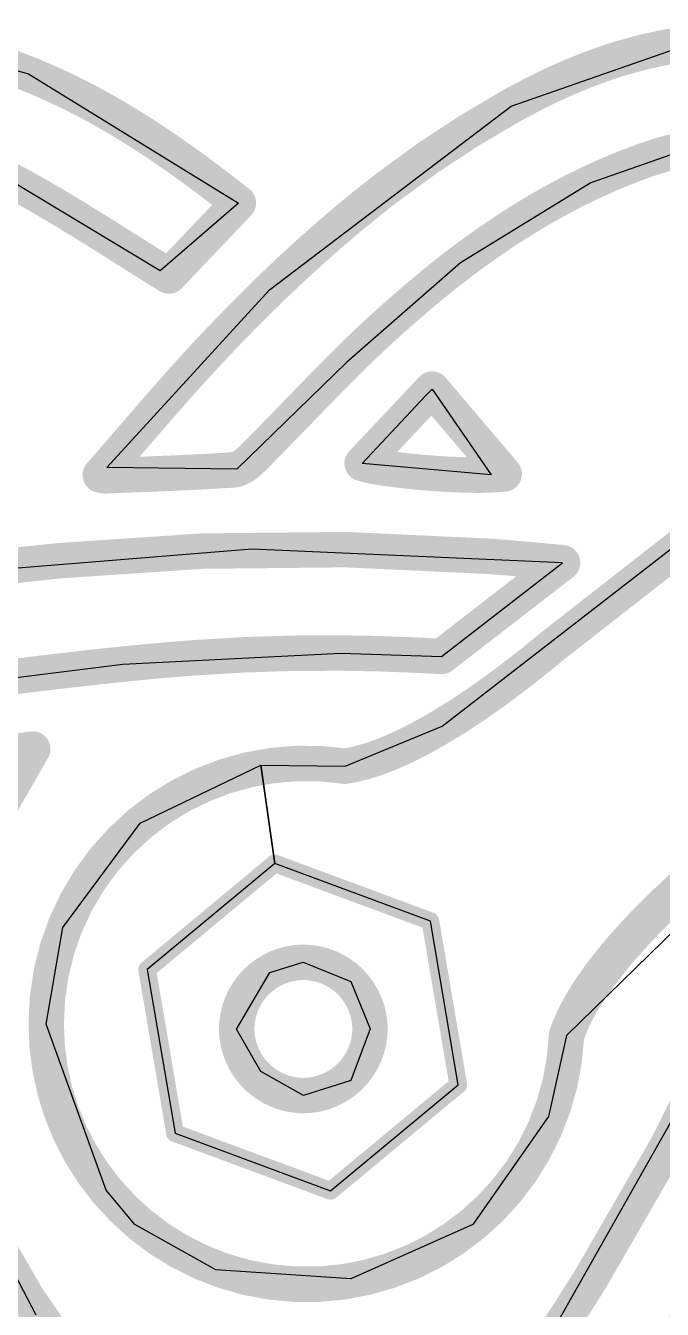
# Model space of a CAD drawing. Header units: millimetres. Extents: x 34 to 167, y 52 to 85.
# Drawn here: x 41.602 to 43.399, y 64.506 to 68.126 of the extents above; entities that cross this region are included whole.
import ezdxf

# ---------------------------------------------------------------- set-up
doc = ezdxf.new("R2010")
doc.units = ezdxf.units.MM
doc.layers.add('TopOverlay', color=2, linetype='Continuous')

msp = doc.modelspace()

# ---------------------------------------------------------------- linework, layer by layer
at = {"layer": 'TopOverlay'}
for p, q in [((41.27283592, 68.08511401999999), (41.60997012, 67.98941698)), ((42.97245152, 67.89908442), (43.48395671999999, 68.07700634)), ((41.60997012, 67.98941698), (42.20262832, 67.62555182)), ((42.29024054, 67.38032244), (42.97245152, 67.89908442)), ((42.77783672, 66.15054334), (44.87921682, 67.7764583)), ((43.47942282, 67.78071788), (43.19729486, 67.68287708)), ((41.98208012, 67.43471908), (41.551225, 67.69369748)), ((43.19729486, 67.68287708), (42.82966795999999, 67.45717776)), ((42.20262832, 67.62555182), (41.98208012, 67.43471908)), ((42.82966795999999, 67.45717776), (42.50802522, 67.17581434)), ((41.8310314, 66.87940395999999), (42.29024054, 67.38032244)), ((45.20000612, 67.30000002), (43.12891298, 65.27772822)), ((42.50802522, 67.17581434), (42.19779216, 66.87475322)), ((42.55195452, 66.89123782), (42.73123787999999, 67.0814)), ((42.73123787999999, 67.0814), (42.74951572, 67.10078782)), ((42.74951572, 67.10078782), (42.91630736, 66.85894171999999)), ((42.19779216, 66.87475322), (41.8310314, 66.87940395999999)), ((42.91630736, 66.85894171999999), (42.55195452, 66.89123782)), ((42.24020508, 66.64959999999999), (41.40499466, 66.58176676)), ((43.11791732, 66.61102502), (42.24020508, 66.64959999999999)), ((42.77610952, 66.34681422), (43.11791732, 66.61102502)), ((41.87613672, 66.32514802), (42.49226452, 66.35650686)), ((42.49226452, 66.35650686), (42.77610952, 66.34681422)), ((41.03887652, 66.22141442), (41.87613672, 66.32514802)), ((42.50374532, 66.03744222), (42.77783672, 66.15054334)), ((41.92568958, 65.87633256), (42.26560508, 66.03999999999999)), ((42.30532052, 65.76330002), (42.26560508, 66.03999999999999)), ((42.26560508, 66.03999999999999), (42.50374532, 66.03744222)), ((42.26560508, 66.03999999999999), (42.30532052, 65.76330002)), ((41.70680508, 65.58279999999999), (41.92568958, 65.87633256)), ((42.30532052, 65.76330002), (41.94504692, 65.46416422)), ((42.74456272, 65.60068921999999), (42.30532052, 65.76330002)), ((42.82322652, 65.13901881999999), (42.74456272, 65.60068921999999)), ((41.66008432, 65.31036722), (41.70680508, 65.58279999999999)), ((41.08925488, 65.52790044), (41.63060508, 64.4906)), ((42.29100508, 65.4558), (42.38517812, 65.48450962)), ((42.38517812, 65.48450962), (42.51960508, 65.43039999999999)), ((41.94504692, 65.46416422), (42.02373612, 65.00259541999999)), ((42.19764738, 65.29568094), (42.29100508, 65.4558)), ((42.51960508, 65.43039999999999), (42.57417951999999, 65.29718462)), ((41.82934992, 64.84155942), (41.66008432, 65.31036722)), ((42.26560508, 65.1764), (42.19764738, 65.29568094)), ((42.57417951999999, 65.29718462), (42.51960508, 65.151)), ((43.01621572, 64.31422748), (43.56100508, 65.27799999999999)), ((43.12891298, 65.27772822), (43.07840508, 65.04939999999999)), ((42.38667418, 65.10846008), (42.26560508, 65.1764)), ((42.51960508, 65.151), (42.38667418, 65.10846008)), ((42.46287672, 64.84008622), (42.82322652, 65.13901881999999)), ((43.07840508, 65.04939999999999), (42.86412052, 64.74542042)), ((42.02373612, 65.00259541999999), (42.46287672, 64.84008622)), ((41.91000508, 64.74459999999999), (41.82934992, 64.84155942)), ((42.13860508, 64.6176), (41.91000508, 64.74459999999999)), ((42.86412052, 64.74542042), (42.51960508, 64.59219999999999)), ((42.51960508, 64.59219999999999), (42.13860508, 64.6176))]:
    msp.add_line(p, q, dxfattribs=at)
at = {"layer": 'TopOverlay', "const_width": 0.0999998}
for points in [[(43.2808126, 68.03317864, -0.0433939990258902), (43.47788612, 68.07561442)], [(41.43049372, 68.04912222, -0.0310098986165919), (41.60997012, 67.98941698)], [(43.18017018, 67.99803012, -0.0194829835099008), (43.28081006, 68.03317864)], [(41.60997012, 67.98941698, -0.0259910191200082), (41.7764214, 67.91200286)], [(43.07753132, 67.95338199999999, -0.0176352136116319), (43.18017018, 67.99803012)], [(42.97245152, 67.89908442, -0.0156873225367258), (43.07753386, 67.95338199999999)], [(41.7764214, 67.91200286, -0.0110052818428273), (41.85491756, 67.86828184)], [(42.63015095999999, 67.67462462, -0.0358561666524155), (42.97245152, 67.89908442)], [(41.85491756, 67.86828184, -0.0096673040330921), (41.93034794, 67.82208686)], [(41.93034794, 67.82208686, -0.008326829598291), (42.00276842, 67.77406562)], [(42.00277096, 67.77406562, -0.0069789166064052), (42.07225012, 67.72486836)], [(43.34580612, 67.74432476, -0.0194800972036741), (43.41396194, 67.76588428)], [(43.41396448, 67.76588174, -0.0222682120268601), (43.47942282, 67.78071788)], [(42.07224758, 67.7248709, -0.009812079001961), (42.20262832, 67.62555182)], [(43.19729486, 67.68287962, -0.0236359605636317), (43.34580612, 67.74432222)], [(41.551225, 67.69369748, -0.0098846177688918), (41.59371411999999, 67.67137342)], [(43.05044984, 67.60549089999999, -0.0225445182075009), (43.19729486, 67.68287708)], [(41.59371411999999, 67.67137088, -0.0053587008009637), (41.65291389999999, 67.63791146)], [(42.46085234, 67.53698709999999, -0.0159611757100885), (42.63015095999999, 67.67462716)], [(42.9036099, 67.5110918, -0.020498499645885), (43.05045238, 67.60549089999999)], [(42.29024054, 67.38032244, -0.014087989531653), (42.46085488, 67.53698709999999)], [(42.82966795999999, 67.45717776, -0.0092892335863264), (42.9036099, 67.5110918)], [(42.75510118, 67.39861298, -0.0086027247496047), (42.82966795999999, 67.45718029999999)], [(42.60326251999999, 67.26698001999999, -0.015116492176305), (42.75510372, 67.39861044)], [(42.2038399, 67.29436883999999, -0.0062847462709036), (42.290238, 67.38032244)], [(42.11639532, 67.20307108, -0.0057746358485868), (42.20384244, 67.2943663)], [(42.21327092, 66.88181442, -0.0165319742640903), (42.2079293, 66.87890612)], [(42.21873953999999, 66.88525358, -0.0146876892641236), (42.21327092, 66.88181442)], [(42.22429706, 66.88919566, -0.0133205362442097), (42.21873953999999, 66.88525104)], [(42.22990284, 66.89362288, -0.0123180455813776), (42.22429452, 66.88919566)], [(42.24110932, 66.90383622, -0.0226744486064431), (42.2299003, 66.89362288)], [(42.60263768, 66.8799653, -0.039153765959662), (42.55195452, 66.89123782)], [(41.81376702, 66.85833212, -0.0051279311694173), (41.81395243999999, 66.85829147999999)], [(41.81395243999999, 66.85829147999999, -0.0059370727784846), (41.81413532, 66.8582483)], [(41.81413532, 66.8582483, -0.0067183150325971), (41.81431566, 66.85820258)], [(41.81431566, 66.85820258, -0.0074537869328247), (41.81449345999999, 66.85814924)], [(41.81449345999999, 66.85814924, -0.0081249462743651), (41.81466872, 66.85809082)], [(41.82472966, 66.85655158, -0.0047797299000807), (41.82340124, 66.85671667999999)], [(41.82595394, 66.85642965999999, -0.0063751687675347), (41.8247322, 66.85655412)], [(41.82708677999999, 66.85634584, -0.0081426079730405), (41.82595394, 66.85642711999999)], [(41.82814596, 66.8563052, -0.0099740426203138), (41.82708677999999, 66.85634584)], [(41.82914672, 66.85631282, -0.0116954305992487), (41.82814596, 66.8563052)], [(42.19779216, 66.87475322, -0.0590199687518091), (42.18863292, 66.87297522)], [(42.20275786, 66.87654392, -0.0223232610031898), (42.19779216, 66.87475576)], [(42.20793184, 66.87890358, -0.0190082630084152), (42.2027604, 66.87654392)], [(42.6401865, 66.8744662, -0.0082000194581063), (42.60264022, 66.8799653)], [(42.6833284, 66.8693862, -0.0062363902163986), (42.6401865, 66.8744662)], [(42.73016092, 66.86497422, -0.0055505984850904), (42.6833284, 66.8693862)], [(42.8272829, 66.8591373, -0.0118440874344245), (42.73016092, 66.86497422)], [(42.87375728, 66.85821274, -0.0079219789973143), (42.82728036, 66.85913984)], [(42.91630482, 66.85893918, -0.0109527402035178), (42.87375728, 66.8582102)], [(42.95302052, 66.86157315999999, -0.0170599072550254), (42.91630736, 66.85894171999999)], [(41.69819194, 66.61692289999999, -0.0425312754462123), (42.90755452, 66.62938922)], [(41.40499466, 66.58176676, -0.0112307540956649), (41.69819448, 66.61692544)], [(43.09091712, 66.37737041999999, -0.0081977429146186), (43.00171486, 66.30570686)], [(42.08314671999999, 66.34343602, -0.0206124938510385), (42.49226452, 66.35650686)], [(42.49226452, 66.35650686, -0.0126376606263575), (42.77611206, 66.34681422)], [(43.00171486, 66.30570686, -0.0090666032042008), (42.91997004, 66.24454874)], [(42.91997258, 66.24454874, -0.0100534380771479), (42.8454312, 66.19309342)], [(42.8454312, 66.19309342, -0.0111725070261732), (42.77783672, 66.15054334)], [(42.77783672, 66.15054588, -0.012436935190433), (42.7169326, 66.11610094)], [(42.66245722, 66.08895849999999, -0.0154332894340502), (42.61415658, 66.06832354)], [(42.71693006, 66.11610094, -0.0138563719950953), (42.66245722, 66.08896104)], [(42.57177668, 66.05339341999999, -0.0398405233108291), (42.50374532, 66.03744222)], [(42.61415912, 66.068321, -0.0171575959958008), (42.57177922, 66.05339088)], [(41.92569212, 65.87633002, -0.2137754469454151), (42.50374532, 66.03744222)], [(41.66008178, 65.31036722, -0.2237103159740812), (41.92568958, 65.87633256)], [(43.40899878, 65.65370156, -0.0178300392351002), (43.57164006, 65.79804467999999)], [(43.77326272, 65.75646741999999, -0.0483059127777594), (43.1982499, 64.59390687999999)], [(43.34453866, 65.589404, -0.0103802046675538), (43.40899878, 65.6537041)], [(43.29018266, 65.53022962, -0.0115127951237169), (43.34453612, 65.589404)], [(43.24509004, 65.47608952, -0.0127820654665026), (43.29018266, 65.53022962)], [(42.19764992, 65.29568601999999, -0.4106585694341846), (42.38518066, 65.48451216)], [(42.38517812, 65.48450962, -0.4114974332547543), (42.57417951999999, 65.29718462)], [(43.20841498, 65.4268948, -0.0141918689424501), (43.24509258, 65.47608952)], [(43.17930912, 65.38254893999999, -0.0157363936294234), (43.20841752, 65.42689226)], [(43.15691902, 65.34297065999999, -0.0173941529553821), (43.17930658, 65.38255147999999)], [(43.14040394, 65.3080609, -0.0191204079031133), (43.15691902, 65.34297065999999)], [(41.82934992, 64.84155942, -0.1754501904674433), (41.66008432, 65.31036722)], [(42.38667672, 65.10846262, -0.410568451888091), (42.19764992, 65.29568601999999)], [(42.57417951999999, 65.29718462, -0.4110103500764024), (42.38667672, 65.10846262)], [(43.12891552, 65.27772822, -0.0208388692858058), (43.14040394, 65.30805835999999)], [(43.12891298, 65.27772822, -0.2120259644770761), (42.86411798, 64.74542042)], [(42.21373066, 63.72228302, -0.0581152165513748), (41.3502094, 64.98263863999999)], [(42.86412052, 64.74542042, -0.4143675139461365), (41.82934992, 64.84155942)], [(43.6497095, 64.78349756, -0.0757479333156056), (42.48886092, 63.22220781999999)], [(43.1982499, 64.59390687999999, -0.011491215613196), (43.01621572, 64.31422748)]]:
    msp.add_lwpolyline(points, format="xyb", dxfattribs=at)
at = {"layer": 'TopOverlay'}
for points, const_width in [([(43.25581138, 68.03317864, 1), (43.30580874, 68.03317864, 1)], 0.0499999), ([(43.25581391999999, 68.03317864, 1), (43.30581128, 68.03317864, 1)], 0.0499999), ([(41.58497144, 67.98941698, 1), (41.6349688, 67.98941698, 1)], 0.0499999), ([(41.58497144, 67.98941698, 1), (41.6349688, 67.98941698, 1)], 0.0499999), ([(43.15517149999999, 67.99803012, 1), (43.20516886, 67.99803012, 1)], 0.0499999), ([(43.15517149999999, 67.99803012, 1), (43.20516886, 67.99803012, 1)], 0.0499999), ([(43.05253264, 67.95338199999999, 1), (43.10252999999999, 67.95338199999999, 1)], 0.0499999), ([(43.05253518, 67.95338199999999, 1), (43.10253254, 67.95338199999999, 1)], 0.0499999), ([(41.75142272, 67.91200286, 1), (41.80142008, 67.91200286, 1)], 0.0499999), ([(41.75142272, 67.91200286, 1), (41.80142008, 67.91200286, 1)], 0.0499999), ([(42.94745284, 67.89908442, 1), (42.9974502, 67.89908442, 1)], 0.0499999), ([(42.94745284, 67.89908442, 1), (42.9974502, 67.89908442, 1)], 0.0499999), ([(41.82991888, 67.86828184, 1), (41.87991624, 67.86828184, 1)], 0.0499999), ([(41.82991888, 67.86828184, 1), (41.87991624, 67.86828184, 1)], 0.0499999), ([(41.90534925999999, 67.82208686, 1), (41.95534662, 67.82208686, 1)], 0.0499999), ([(41.90534925999999, 67.82208686, 1), (41.95534662, 67.82208686, 1)], 0.0499999), ([(41.97776974, 67.77406562, 1), (42.0277671, 67.77406562, 1)], 0.0499999), ([(41.97777228, 67.77406562, 1), (42.02776964, 67.77406562, 1)], 0.0499999), ([(43.38896326, 67.76588428, 1), (43.43896062, 67.76588428, 1)], 0.0499999), ([(43.38896579999999, 67.76588174, 1), (43.43896316, 67.76588174, 1)], 0.0499999), ([(42.0472489, 67.7248709, 1), (42.09724626, 67.7248709, 1)], 0.0499999), ([(42.04725144, 67.72486836, 1), (42.0972488, 67.72486836, 1)], 0.0499999), ([(43.32080744, 67.74432476, 1), (43.37080479999999, 67.74432476, 1)], 0.0499999), ([(43.32080744, 67.74432222, 1), (43.37080479999999, 67.74432222, 1)], 0.0499999), ([(43.17229618, 67.68287962, 1), (43.22229354, 67.68287962, 1)], 0.0499999), ([(43.17229618, 67.68287708, 1), (43.22229354, 67.68287708, 1)], 0.0499999), ([(41.56871544, 67.67137342, 1), (41.6187128, 67.67137342, 1)], 0.0499999), ([(41.56871544, 67.67137088, 1), (41.6187128, 67.67137088, 1)], 0.0499999), ([(42.60515228, 67.67462716, 1), (42.65514964, 67.67462716, 1)], 0.0499999), ([(42.60515228, 67.67462462, 1), (42.65514964, 67.67462462, 1)], 0.0499999), ([(41.62791522, 67.63791146, 1), (41.67791258, 67.63791146, 1)], 0.0499999), ([(41.62791522, 67.63791146, 1), (41.67791258, 67.63791146, 1)], 0.0499999), ([(41.6573843, 67.62067502, 1), (41.70738166, 67.62067502, 1)], 0.0499999), ([(41.6573843, 67.62067502, 1), (41.70738166, 67.62067502, 1)], 0.0499999), ([(42.17762964, 67.62555182, 1), (42.227627, 67.62555182, 1)], 0.0499999), ([(42.17762964, 67.62555182, 1), (42.227627, 67.62555182, 1)], 0.0499999), ([(42.17762964, 67.62555182, 1), (42.227627, 67.62555182, 1)], 0.0499999), ([(43.02545116, 67.60549089999999, 1), (43.07544851999999, 67.60549089999999, 1)], 0.0499999), ([(43.0254537, 67.60549089999999, 1), (43.07545106, 67.60549089999999, 1)], 0.0499999), ([(41.68675177999999, 67.60317187999999, 1), (41.73674914, 67.60317187999999, 1)], 0.0499999), ([(41.68675177999999, 67.60317187999999, 1), (41.73674914, 67.60317187999999, 1)], 0.0499999), ([(41.71599988, 67.58545792, 1), (41.76599724, 67.58545792, 1)], 0.0499999), ([(41.71599988, 67.58545792, 1), (41.76599724, 67.58545792, 1)], 0.0499999), ([(41.74512098, 67.56758902, 1), (41.79511833999999, 67.56758902, 1)], 0.0499999), ([(41.74512098, 67.56758902, 1), (41.79511833999999, 67.56758902, 1)], 0.0499999), ([(41.77409476, 67.54961852, 1), (41.82409212, 67.54961852, 1)], 0.0499999), ([(41.77409476, 67.54961852, 1), (41.82409212, 67.54961852, 1)], 0.0499999), ([(42.43585366, 67.53698709999999, 1), (42.48585102, 67.53698709999999, 1)], 0.0499999), ([(42.4358562, 67.53698709999999, 1), (42.48585356, 67.53698709999999, 1)], 0.0499999), ([(41.8029136, 67.53160484, 1), (41.85291096, 67.53160484, 1)], 0.0499999), ([(41.8029136, 67.53160484, 1), (41.85291096, 67.53160484, 1)], 0.0499999), ([(41.83156226, 67.51359878, 1), (41.88155962, 67.51359878, 1)], 0.0499999), ([(41.83156226, 67.51359878, 1), (41.88155962, 67.51359878, 1)], 0.0499999), ([(41.86002804, 67.49565622, 1), (41.91002539999999, 67.49565622, 1)], 0.0499999), ([(41.86002804, 67.49565622, 1), (41.91002539999999, 67.49565622, 1)], 0.0499999), ([(42.87861122, 67.5110918, 1), (42.92860858, 67.5110918, 1)], 0.0499999), ([(42.87861122, 67.5110918, 1), (42.92860858, 67.5110918, 1)], 0.0499999), ([(41.88417328, 67.48040859999999, 1), (41.93417064, 67.48040859999999, 1)], 0.0499999), ([(41.88417328, 67.48040859999999, 1), (41.93417064, 67.48040859999999, 1)], 0.0499999), ([(41.8962713, 67.47278352, 1), (41.94626866, 67.47278352, 1)], 0.0499999), ([(41.8962713, 67.47278352, 1), (41.94626866, 67.47278352, 1)], 0.0499999), ([(41.90839218, 67.46516098, 1), (41.95838954, 67.46516098, 1)], 0.0499999), ([(41.90839218, 67.46516098, 1), (41.95838954, 67.46516098, 1)], 0.0499999), ([(41.92053084, 67.45754097999999, 1), (41.9705282, 67.45754097999999, 1)], 0.0499999), ([(41.92053084, 67.45754097999999, 1), (41.9705282, 67.45754097999999, 1)], 0.0499999), ([(41.93269236, 67.44992606, 1), (41.98268972, 67.44992606, 1)], 0.0499999), ([(41.93269236, 67.44992606, 1), (41.98268972, 67.44992606, 1)], 0.0499999), ([(41.9448742, 67.44231622, 1), (41.99487156, 67.44231622, 1)], 0.0499999), ([(41.9448742, 67.44231622, 1), (41.99487156, 67.44231622, 1)], 0.0499999), ([(41.95708144, 67.43471908, 1), (42.0070788, 67.43471908, 1)], 0.0499999), ([(41.95708144, 67.43471908, 1), (42.0070788, 67.43471908, 1)], 0.0499999), ([(42.80466928, 67.45718029999999, 1), (42.85466664, 67.45718029999999, 1)], 0.0499999), ([(42.80466928, 67.45717776, 1), (42.85466664, 67.45717776, 1)], 0.0499999), ([(41.98156703999999, 67.41955782, 1), (42.0315644, 67.41955782, 1)], 0.0499999), ([(41.98156703999999, 67.41955782, 1), (42.0315644, 67.41955782, 1)], 0.0499999), ([(41.98156703999999, 67.41955782, 1), (42.0315644, 67.41955782, 1)], 0.0499999), ([(42.7301025, 67.39861298, 1), (42.78009986, 67.39861298, 1)], 0.0499999), ([(42.73010504, 67.39861044, 1), (42.7801024, 67.39861044, 1)], 0.0499999), ([(42.26523932, 67.38032244, 1), (42.31523668, 67.38032244, 1)], 0.0499999), ([(42.26524186, 67.38032244, 1), (42.31523922, 67.38032244, 1)], 0.0499999), ([(42.17884122, 67.29436883999999, 1), (42.22883857999999, 67.29436883999999, 1)], 0.0499999), ([(42.17884376, 67.2943663, 1), (42.22884112, 67.2943663, 1)], 0.0499999), ([(42.55418464, 67.24460262, 1), (42.60418199999999, 67.24460262, 1)], 0.0499999), ([(42.55418464, 67.24460262, 1), (42.60418199999999, 67.24460262, 1)], 0.0499999), ([(42.57826384, 67.26698001999999, 1), (42.6282612, 67.26698001999999, 1)], 0.0499999), ([(42.57826384, 67.26698001999999, 1), (42.6282612, 67.26698001999999, 1)], 0.0499999), ([(42.53028832, 67.2219128, 1), (42.58028568, 67.2219128, 1)], 0.0499999), ([(42.53028832, 67.2219128, 1), (42.58028568, 67.2219128, 1)], 0.0499999), ([(42.09139664, 67.20307362, 1), (42.141394, 67.20307362, 1)], 0.0499999), ([(42.09139664, 67.20307108, 1), (42.141394, 67.20307108, 1)], 0.0499999), ([(42.48302654, 67.17581434, 1), (42.5330239, 67.17581434, 1)], 0.0499999), ([(42.48302654, 67.17581434, 1), (42.5330239, 67.17581434, 1)], 0.0499999), ([(42.50656979999999, 67.19896643999999, 1), (42.55656716, 67.19896643999999, 1)], 0.0499999), ([(42.50656979999999, 67.19896643999999, 1), (42.55656716, 67.19896643999999, 1)], 0.0499999), ([(42.04828522, 67.15635793999999, 1), (42.09828258, 67.15635793999999, 1)], 0.0499999), ([(42.04828522, 67.15635793999999, 1), (42.09828258, 67.15635793999999, 1)], 0.0499999), ([(42.459656, 67.15251237999999, 1), (42.50965335999999, 67.15251237999999, 1)], 0.0499999), ([(42.459656, 67.15251237999999, 1), (42.50965335999999, 67.15251237999999, 1)], 0.0499999), ([(42.0057199, 67.10900726, 1), (42.05571725999999, 67.10900726, 1)], 0.0499999), ([(42.0057199, 67.10900726, 1), (42.05571725999999, 67.10900726, 1)], 0.0499999), ([(42.02695684, 67.13276895999999, 1), (42.0769542, 67.13276895999999, 1)], 0.0499999), ([(42.02695684, 67.13276895999999, 1), (42.0769542, 67.13276895999999, 1)], 0.0499999), ([(42.41342292, 67.10566462, 1), (42.46342028, 67.10566462, 1)], 0.0499999), ([(42.41342292, 67.10566462, 1), (42.46342028, 67.10566462, 1)], 0.0499999), ([(42.43645564, 67.12911136, 1), (42.486453, 67.12911136, 1)], 0.0499999), ([(42.43645564, 67.12911136, 1), (42.486453, 67.12911136, 1)], 0.0499999), ([(42.72451703999999, 67.10078782, 1), (42.7745144, 67.10078782, 1)], 0.0499999), ([(42.72451703999999, 67.10078782, 1), (42.7745144, 67.10078782, 1)], 0.0499999), ([(42.72451703999999, 67.10078782, 1), (42.7745144, 67.10078782, 1)], 0.0499999), ([(42.72451703999999, 67.10078782, 1), (42.7745144, 67.10078782, 1)], 0.0499999), ([(41.98452614, 67.08506268, 1), (42.0345235, 67.08506268, 1)], 0.0499999), ([(41.98452614, 67.08506268, 1), (42.0345235, 67.08506268, 1)], 0.0499999), ([(42.39055276, 67.08222549999999, 1), (42.44055012, 67.08222549999999, 1)], 0.0499999), ([(42.39055276, 67.08222549999999, 1), (42.44055012, 67.08222549999999, 1)], 0.0499999), ([(41.94208274, 67.03656138, 1), (41.9920801, 67.03656138, 1)], 0.0499999), ([(41.94208274, 67.03656138, 1), (41.9920801, 67.03656138, 1)], 0.0499999), ([(41.96332984, 67.06091744, 1), (42.0133272, 67.06091744, 1)], 0.0499999), ([(41.96332984, 67.06091744, 1), (42.0133272, 67.06091744, 1)], 0.0499999), ([(42.34529504, 67.03558602, 1), (42.3952924, 67.03558602, 1)], 0.0499999), ([(42.34529504, 67.03558602, 1), (42.3952924, 67.03558602, 1)], 0.0499999), ([(41.92074166, 67.01197671999999, 1), (41.97073902, 67.01197671999999, 1)], 0.0499999), ([(41.92074166, 67.01197671999999, 1), (41.97073902, 67.01197671999999, 1)], 0.0499999), ([(42.30707566, 66.99615759999999, 1), (42.35707301999999, 66.99615759999999, 1)], 0.0499999), ([(42.30707566, 66.99615759999999, 1), (42.35707301999999, 66.99615759999999, 1)], 0.0499999), ([(42.31988996, 67.00935797999999, 1), (42.36988732, 67.00935797999999, 1)], 0.0499999), ([(42.31988996, 67.00935797999999, 1), (42.36988732, 67.00935797999999, 1)], 0.0499999), ([(42.33263314, 67.02250756, 1), (42.3826305, 67.02250756, 1)], 0.0499999), ([(42.33263314, 67.02250756, 1), (42.3826305, 67.02250756, 1)], 0.0499999), ([(41.87757944, 66.96207842, 1), (41.9275768, 66.96207842, 1)], 0.0499999), ([(41.87757944, 66.96207842, 1), (41.9275768, 66.96207842, 1)], 0.0499999), ([(41.8992558, 66.9871533, 1), (41.94925316, 66.9871533, 1)], 0.0499999), ([(41.8992558, 66.9871533, 1), (41.94925316, 66.9871533, 1)], 0.0499999), ([(42.26828732, 66.95642692, 1), (42.31828468, 66.95642692, 1)], 0.0499999), ([(42.26828732, 66.95642692, 1), (42.31828468, 66.95642692, 1)], 0.0499999), ([(42.28126418, 66.96967302, 1), (42.33126154, 66.96967302, 1)], 0.0499999), ([(42.28126418, 66.96967302, 1), (42.33126154, 66.96967302, 1)], 0.0499999), ([(42.29419786, 66.98292166, 1), (42.34419522, 66.98292166, 1)], 0.0499999), ([(42.29419786, 66.98292166, 1), (42.34419522, 66.98292166, 1)], 0.0499999), ([(41.84204484, 66.92092788, 1), (41.8920422, 66.92092788, 1)], 0.0499999), ([(41.84204484, 66.92092788, 1), (41.8920422, 66.92092788, 1)], 0.0499999), ([(41.85096786, 66.93125044, 1), (41.90096522, 66.93125044, 1)], 0.0499999), ([(41.85096786, 66.93125044, 1), (41.90096522, 66.93125044, 1)], 0.0499999), ([(41.8598604, 66.94155013999999, 1), (41.90985775999999, 66.94155013999999, 1)], 0.0499999), ([(41.8598604, 66.94155013999999, 1), (41.90985775999999, 66.94155013999999, 1)], 0.0499999), ([(42.24223454, 66.930016, 1), (42.2922319, 66.930016, 1)], 0.0499999), ([(42.24223454, 66.930016, 1), (42.2922319, 66.930016, 1)], 0.0499999), ([(42.2552749, 66.94320114, 1), (42.30527226, 66.94320114, 1)], 0.0499999), ([(42.2552749, 66.94320114, 1), (42.30527226, 66.94320114, 1)], 0.0499999), ([(41.8150929, 66.8898205, 1), (41.86509026, 66.8898205, 1)], 0.0499999), ([(41.8150929, 66.8898205, 1), (41.86509026, 66.8898205, 1)], 0.0499999), ([(41.8241099, 66.90021417999999, 1), (41.87410726, 66.90021417999999, 1)], 0.0499999), ([(41.8241099, 66.90021417999999, 1), (41.87410726, 66.90021417999999, 1)], 0.0499999), ([(41.83309388, 66.91058246, 1), (41.88309124, 66.91058246, 1)], 0.0499999), ([(41.83309388, 66.91058246, 1), (41.88309124, 66.91058246, 1)], 0.0499999), ([(42.18827224, 66.88181442, 1), (42.2382696, 66.88181442, 1)], 0.0499999), ([(42.18827224, 66.88181442, 1), (42.2382696, 66.88181442, 1)], 0.0499999), ([(42.19374086, 66.88525358, 1), (42.24373822, 66.88525358, 1)], 0.0499999), ([(42.19374086, 66.88525104, 1), (42.24373822, 66.88525104, 1)], 0.0499999), ([(42.19929584, 66.88919566, 1), (42.2492932, 66.88919566, 1)], 0.0499999), ([(42.19929837999999, 66.88919566, 1), (42.24929574, 66.88919566, 1)], 0.0499999), ([(42.20490162, 66.89362288, 1), (42.25489898, 66.89362288, 1)], 0.0499999), ([(42.20490416, 66.89362288, 1), (42.25490152, 66.89362288, 1)], 0.0499999), ([(42.21611064, 66.90383622, 1), (42.266108, 66.90383622, 1)], 0.0499999), ([(42.21611064, 66.90383622, 1), (42.266108, 66.90383622, 1)], 0.0499999), ([(42.52695584, 66.89123782, 1), (42.5769532, 66.89123782, 1)], 0.0499999), ([(42.52695584, 66.89123782, 1), (42.5769532, 66.89123782, 1)], 0.0499999), ([(42.52695584, 66.89123782, 1), (42.5769532, 66.89123782, 1)], 0.0499999), ([(41.78779043999999, 66.85849721999999, 1), (41.8377878, 66.85849721999999, 1)], 0.0499999), ([(41.78779043999999, 66.85849721999999, 1), (41.8377878, 66.85849721999999, 1)], 0.0499999), ([(41.7881943, 66.85843625999999, 1), (41.83819166, 66.85843625999999, 1)], 0.0499999), ([(41.7881943, 66.85843625999999, 1), (41.83819166, 66.85843625999999, 1)], 0.0499999), ([(41.78838988, 66.85840324, 1), (41.83838724, 66.85840324, 1)], 0.0499999), ([(41.78838988, 66.85840324, 1), (41.83838724, 66.85840324, 1)], 0.0499999), ([(41.78858038, 66.85836768, 1), (41.83857774, 66.85836768, 1)], 0.0499999), ([(41.78858038, 66.85836768, 1), (41.83857774, 66.85836768, 1)], 0.0499999), ([(41.78876834, 66.85833212, 1), (41.8387657, 66.85833212, 1)], 0.0499999), ([(41.78876834, 66.85833212, 1), (41.8387657, 66.85833212, 1)], 0.0499999), ([(41.78895376, 66.85829147999999, 1), (41.83895112, 66.85829147999999, 1)], 0.0499999), ([(41.78895376, 66.85829147999999, 1), (41.83895112, 66.85829147999999, 1)], 0.0499999), ([(41.78913664, 66.8582483, 1), (41.83913399999999, 66.8582483, 1)], 0.0499999), ([(41.78913664, 66.8582483, 1), (41.83913399999999, 66.8582483, 1)], 0.0499999), ([(41.78931698, 66.85820258, 1), (41.83931433999999, 66.85820258, 1)], 0.0499999), ([(41.78931698, 66.85820258, 1), (41.83931433999999, 66.85820258, 1)], 0.0499999), ([(41.78949478, 66.85814924, 1), (41.83949214, 66.85814924, 1)], 0.0499999), ([(41.78949478, 66.85814924, 1), (41.83949214, 66.85814924, 1)], 0.0499999), ([(41.78967004, 66.85809082, 1), (41.8396674, 66.85809082, 1)], 0.0499999), ([(41.78967004, 66.85809082, 1), (41.8396674, 66.85809082, 1)], 0.0499999), ([(41.7936426, 66.85743803999999, 1), (41.84363996, 66.85743803999999, 1)], 0.0499999), ([(41.7936426, 66.85743803999999, 1), (41.84363996, 66.85743803999999, 1)], 0.0499999), ([(41.79537488, 66.85716117999999, 1), (41.84537224, 66.85716117999999, 1)], 0.0499999), ([(41.79537488, 66.85716117999999, 1), (41.84537224, 66.85716117999999, 1)], 0.0499999), ([(41.79693444, 66.86896202, 1), (41.8469318, 66.86896202, 1)], 0.0499999), ([(41.79693444, 66.86896202, 1), (41.8469318, 66.86896202, 1)], 0.0499999), ([(41.7969573, 66.85691987999999, 1), (41.84695465999999, 66.85691987999999, 1)], 0.0499999), ([(41.7969573, 66.85691987999999, 1), (41.84695465999999, 66.85691987999999, 1)], 0.0499999), ([(41.79840256, 66.85671667999999, 1), (41.84839992, 66.85671667999999, 1)], 0.0499999), ([(41.7984051, 66.85671667999999, 1), (41.84840246, 66.85671667999999, 1)], 0.0499999), ([(41.79973098, 66.85655158, 1), (41.84972834, 66.85655158, 1)], 0.0499999), ([(41.79973352, 66.85655412, 1), (41.84973088, 66.85655412, 1)], 0.0499999), ([(41.80095525999999, 66.85642965999999, 1), (41.85095262, 66.85642965999999, 1)], 0.0499999), ([(41.80095525999999, 66.85642711999999, 1), (41.85095262, 66.85642711999999, 1)], 0.0499999), ([(41.8020881, 66.85634584, 1), (41.85208546, 66.85634584, 1)], 0.0499999), ([(41.8020881, 66.85634584, 1), (41.85208546, 66.85634584, 1)], 0.0499999), ([(41.80314728, 66.8563052, 1), (41.85314464, 66.8563052, 1)], 0.0499999), ([(41.80314728, 66.8563052, 1), (41.85314464, 66.8563052, 1)], 0.0499999), ([(41.80414804, 66.85631282, 1), (41.8541454, 66.85631282, 1)], 0.0499999), ([(41.80414804, 66.85631282, 1), (41.8541454, 66.85631282, 1)], 0.0499999), ([(41.80414804, 66.85631282, 1), (41.8541454, 66.85631282, 1)], 0.0499999), ([(41.80603272, 66.87940395999999, 1), (41.85603008, 66.87940395999999, 1)], 0.0499999), ([(41.80603272, 66.87940395999999, 1), (41.85603008, 66.87940395999999, 1)], 0.0499999), ([(41.88126244, 66.85938621999999, 1), (41.9312598, 66.85938621999999, 1)], 0.0499999), ([(41.88126244, 66.85938621999999, 1), (41.9312598, 66.85938621999999, 1)], 0.0499999), ([(41.88126244, 66.85938621999999, 1), (41.9312598, 66.85938621999999, 1)], 0.0499999), ([(41.9371907, 66.86155538, 1), (41.98718806, 66.86155538, 1)], 0.0499999), ([(41.9371907, 66.86155538, 1), (41.98718806, 66.86155538, 1)], 0.0499999), ([(41.9653593, 66.86268822, 1), (42.01535665999999, 66.86268822, 1)], 0.0499999), ([(41.9653593, 66.86268822, 1), (42.01535665999999, 66.86268822, 1)], 0.0499999), ([(41.99362696, 66.86387694, 1), (42.04362432, 66.86387694, 1)], 0.0499999), ([(41.99362696, 66.86387694, 1), (42.04362432, 66.86387694, 1)], 0.0499999), ([(42.02196319999999, 66.86513169999999, 1), (42.07196056, 66.86513169999999, 1)], 0.0499999), ([(42.02196319999999, 66.86513169999999, 1), (42.07196056, 66.86513169999999, 1)], 0.0499999), ([(42.05033754, 66.86647282, 1), (42.1003349, 66.86647282, 1)], 0.0499999), ([(42.05033754, 66.86647282, 1), (42.1003349, 66.86647282, 1)], 0.0499999), ([(42.0787195, 66.86791045999999, 1), (42.12871686, 66.86791045999999, 1)], 0.0499999), ([(42.0787195, 66.86791045999999, 1), (42.12871686, 66.86791045999999, 1)], 0.0499999), ([(42.10708368, 66.86946494, 1), (42.15708103999999, 66.86946494, 1)], 0.0499999), ([(42.10708368, 66.86946494, 1), (42.15708103999999, 66.86946494, 1)], 0.0499999), ([(42.1353996, 66.87114642, 1), (42.18539696, 66.87114642, 1)], 0.0499999), ([(42.1353996, 66.87114642, 1), (42.18539696, 66.87114642, 1)], 0.0499999), ([(42.16363424, 66.87297522, 1), (42.2136316, 66.87297522, 1)], 0.0499999), ([(42.16363424, 66.87297522, 1), (42.2136316, 66.87297522, 1)], 0.0499999), ([(42.17279348, 66.87475576, 1), (42.22279083999999, 66.87475576, 1)], 0.0499999), ([(42.17279348, 66.87475322, 1), (42.22279083999999, 66.87475322, 1)], 0.0499999), ([(42.17775918, 66.87654392, 1), (42.22775653999999, 66.87654392, 1)], 0.0499999), ([(42.17776172, 66.87654392, 1), (42.22775908, 66.87654392, 1)], 0.0499999), ([(42.18293062, 66.87890612, 1), (42.23292798, 66.87890612, 1)], 0.0499999), ([(42.18293316, 66.87890358, 1), (42.23293052, 66.87890358, 1)], 0.0499999), ([(42.577639, 66.8799653, 1), (42.62763636, 66.8799653, 1)], 0.0499999), ([(42.57764153999999, 66.8799653, 1), (42.6276389, 66.8799653, 1)], 0.0499999), ([(42.61518782, 66.8744662, 1), (42.66518517999999, 66.8744662, 1)], 0.0499999), ([(42.61518782, 66.8744662, 1), (42.66518517999999, 66.8744662, 1)], 0.0499999), ([(42.65832972, 66.8693862, 1), (42.70832708, 66.8693862, 1)], 0.0499999), ([(42.65832972, 66.8693862, 1), (42.70832708, 66.8693862, 1)], 0.0499999), ([(42.70516224, 66.86497422, 1), (42.7551596, 66.86497422, 1)], 0.0499999), ([(42.70516224, 66.86497422, 1), (42.7551596, 66.86497422, 1)], 0.0499999), ([(42.80228168, 66.85913984, 1), (42.85227904, 66.85913984, 1)], 0.0499999), ([(42.80228422, 66.8591373, 1), (42.85228158, 66.8591373, 1)], 0.0499999), ([(42.8487586, 66.85821274, 1), (42.89875596, 66.85821274, 1)], 0.0499999), ([(42.8487586, 66.8582102, 1), (42.89875596, 66.8582102, 1)], 0.0499999), ([(42.89130614, 66.85893918, 1), (42.9413035, 66.85893918, 1)], 0.0499999), ([(42.89130867999999, 66.85894171999999, 1), (42.94130604, 66.85894171999999, 1)], 0.0499999), ([(42.92802184, 66.86157315999999, 1), (42.9780192, 66.86157315999999, 1)], 0.0499999), ([(42.92802184, 66.86157062, 1), (42.9780192, 66.86157062, 1)], 0.0499999), ([(42.92802184, 66.86157062, 1), (42.9780192, 66.86157062, 1)], 0.0499999), ([(42.88255583999999, 66.62938922, 1), (42.9325532, 66.62938922, 1)], 0.0499999), ([(42.88255583999999, 66.62938922, 1), (42.9325532, 66.62938922, 1)], 0.0499999), ([(42.90402392, 66.62777885999999, 1), (42.95402128, 66.62777885999999, 1)], 0.0499999), ([(42.90402392, 66.62777885999999, 1), (42.95402128, 66.62777885999999, 1)], 0.0499999), ([(41.67319326, 66.61692289999999, 1), (41.72319062, 66.61692289999999, 1)], 0.0499999), ([(41.67319579999999, 66.61692544, 1), (41.72319316, 66.61692544, 1)], 0.0499999), ([(42.9466248, 66.62438034, 1), (42.99662216, 66.62438034, 1)], 0.0499999), ([(42.9466248, 66.62438034, 1), (42.99662216, 66.62438034, 1)], 0.0499999), ([(42.98882436, 66.62076846, 1), (43.03882171999999, 66.62076846, 1)], 0.0499999), ([(42.98882436, 66.62076846, 1), (43.03882171999999, 66.62076846, 1)], 0.0499999), ([(43.03067593999999, 66.61697878, 1), (43.0806733, 66.61697878, 1)], 0.0499999), ([(43.03067593999999, 66.61697878, 1), (43.0806733, 66.61697878, 1)], 0.0499999), ([(43.0514887, 66.61502552, 1), (43.10148606, 66.61502552, 1)], 0.0499999), ([(43.0514887, 66.61502552, 1), (43.10148606, 66.61502552, 1)], 0.0499999), ([(43.09291864, 66.61102502, 1), (43.142916, 66.61102502, 1)], 0.0499999), ([(43.09291864, 66.61102502, 1), (43.142916, 66.61102502, 1)], 0.0499999), ([(43.09291864, 66.61102502, 1), (43.142916, 66.61102502, 1)], 0.0499999), ([(43.30870942, 66.56692045999999, 1), (43.35870678, 66.56692045999999, 1)], 0.0499999), ([(43.30870942, 66.56692045999999, 1), (43.35870678, 66.56692045999999, 1)], 0.0499999), ([(43.17917449999999, 66.46580052, 1), (43.22917186, 66.46580052, 1)], 0.0499999), ([(43.17917449999999, 66.46580052, 1), (43.22917186, 66.46580052, 1)], 0.0499999), ([(43.06591844, 66.37737041999999, 1), (43.1159158, 66.37737041999999, 1)], 0.0499999), ([(43.06591844, 66.37737041999999, 1), (43.1159158, 66.37737041999999, 1)], 0.0499999), ([(41.98922768, 66.33800296, 1), (42.03922504, 66.33800296, 1)], 0.0499999), ([(41.98922768, 66.33800296, 1), (42.03922504, 66.33800296, 1)], 0.0499999), ([(42.05814804, 66.34343602, 1), (42.1081454, 66.34343602, 1)], 0.0499999), ([(42.05814804, 66.34343602, 1), (42.1081454, 66.34343602, 1)], 0.0499999), ([(42.46726584, 66.35650686, 1), (42.5172632, 66.35650686, 1)], 0.0499999), ([(42.46726584, 66.35650686, 1), (42.5172632, 66.35650686, 1)], 0.0499999), ([(42.75111084, 66.34681422, 1), (42.80110819999999, 66.34681422, 1)], 0.0499999), ([(42.75111084, 66.34681422, 1), (42.80110819999999, 66.34681422, 1)], 0.0499999), ([(42.75111338, 66.34681422, 1), (42.80111074, 66.34681422, 1)], 0.0499999), ([(41.64430076, 66.30214323999999, 1), (41.69429812, 66.30214323999999, 1)], 0.0499999), ([(41.64430076, 66.30214323999999, 1), (41.69429812, 66.30214323999999, 1)], 0.0499999), ([(41.7131246, 66.31019758, 1), (41.76312196, 66.31019758, 1)], 0.0499999), ([(41.7131246, 66.31019758, 1), (41.76312196, 66.31019758, 1)], 0.0499999), ([(41.78209068, 66.31789377999999, 1), (41.83208804, 66.31789377999999, 1)], 0.0499999), ([(41.78209068, 66.31789377999999, 1), (41.83208804, 66.31789377999999, 1)], 0.0499999), ([(41.85113804, 66.32514802, 1), (41.9011354, 66.32514802, 1)], 0.0499999), ([(41.85113804, 66.32514802, 1), (41.9011354, 66.32514802, 1)], 0.0499999), ([(41.92020572, 66.33187902, 1), (41.97020308, 66.33187902, 1)], 0.0499999), ([(41.92020572, 66.33187902, 1), (41.97020308, 66.33187902, 1)], 0.0499999), ([(42.97671618, 66.30570686, 1), (43.02671354, 66.30570686, 1)], 0.0499999), ([(42.97671618, 66.30570686, 1), (43.02671354, 66.30570686, 1)], 0.0499999), ([(41.57568011999999, 66.29381712, 1), (41.62567748, 66.29381712, 1)], 0.0499999), ([(41.57568011999999, 66.29381712, 1), (41.62567748, 66.29381712, 1)], 0.0499999), ([(42.89497136, 66.24454874, 1), (42.94496872, 66.24454874, 1)], 0.0499999), ([(42.8949739, 66.24454874, 1), (42.94497126, 66.24454874, 1)], 0.0499999), ([(42.82043252, 66.19309342, 1), (42.87042988, 66.19309342, 1)], 0.0499999), ([(42.82043252, 66.19309342, 1), (42.87042988, 66.19309342, 1)], 0.0499999), ([(42.75283804, 66.15054588, 1), (42.8028354, 66.15054588, 1)], 0.0499999), ([(42.75283804, 66.15054334, 1), (42.8028354, 66.15054334, 1)], 0.0499999), ([(41.59708724, 66.08577842, 1), (41.6470846, 66.08577842, 1)], 0.0499999), ([(41.59708724, 66.08577842, 1), (41.6470846, 66.08577842, 1)], 0.0499999), ([(42.63745854, 66.08896104, 1), (42.6874559, 66.08896104, 1)], 0.0499999), ([(42.63745854, 66.08895849999999, 1), (42.6874559, 66.08895849999999, 1)], 0.0499999), ([(42.69193138, 66.11610094, 1), (42.74192874, 66.11610094, 1)], 0.0499999), ([(42.69193392, 66.11610094, 1), (42.74193128, 66.11610094, 1)], 0.0499999), ([(42.546778, 66.05339341999999, 1), (42.59677536, 66.05339341999999, 1)], 0.0499999), ([(42.54678054, 66.05339088, 1), (42.5967779, 66.05339088, 1)], 0.0499999), ([(42.5891579, 66.06832354, 1), (42.63915526, 66.06832354, 1)], 0.0499999), ([(42.58916044, 66.068321, 1), (42.6391578, 66.068321, 1)], 0.0499999), ([(42.47874664, 66.03744222, 1), (42.528744, 66.03744222, 1)], 0.0499999), ([(42.47874664, 66.03744222, 1), (42.528744, 66.03744222, 1)], 0.0499999), ([(41.9006909, 65.87633256, 1), (41.95068826, 65.87633256, 1)], 0.0499999), ([(41.90069344, 65.87633002, 1), (41.9506908, 65.87633002, 1)], 0.0499999), ([(42.29282118, 65.76330002, 1), (42.31781986, 65.76330002, 1)], 0.02499868), ([(42.29282118, 65.76330002, 1), (42.31781986, 65.76330002, 1)], 0.02499868), ([(43.38400009999999, 65.6537041, 1), (43.43399746, 65.6537041, 1)], 0.0499999), ([(43.38400009999999, 65.65370156, 1), (43.43399746, 65.65370156, 1)], 0.0499999), ([(43.31953744, 65.589404, 1), (43.3695348, 65.589404, 1)], 0.0499999), ([(43.31953997999999, 65.589404, 1), (43.36953734, 65.589404, 1)], 0.0499999), ([(42.73206338, 65.60068921999999, 1), (42.75706206, 65.60068921999999, 1)], 0.02499868), ([(42.73206338, 65.60068921999999, 1), (42.75706206, 65.60068921999999, 1)], 0.02499868), ([(43.26518398, 65.53022962, 1), (43.31518134, 65.53022962, 1)], 0.0499999), ([(43.26518398, 65.53022962, 1), (43.31518134, 65.53022962, 1)], 0.0499999), ([(42.36017944, 65.48450962, 1), (42.4101768, 65.48450962, 1)], 0.0499999), ([(42.36018198, 65.48451216, 1), (42.41017934, 65.48451216, 1)], 0.0499999), ([(43.22009136, 65.47608952, 1), (43.27008872, 65.47608952, 1)], 0.0499999), ([(43.22009389999999, 65.47608952, 1), (43.27009126, 65.47608952, 1)], 0.0499999), ([(41.93254758, 65.46416422, 1), (41.95754626, 65.46416422, 1)], 0.02499868), ([(41.93254758, 65.46416422, 1), (41.95754626, 65.46416422, 1)], 0.02499868), ([(43.1834163, 65.4268948, 1), (43.23341366, 65.4268948, 1)], 0.0499999), ([(43.18341883999999, 65.42689226, 1), (43.2334162, 65.42689226, 1)], 0.0499999), ([(43.1543079, 65.38255147999999, 1), (43.20430526, 65.38255147999999, 1)], 0.0499999), ([(43.15431044, 65.38254893999999, 1), (43.2043078, 65.38254893999999, 1)], 0.0499999), ([(43.13192034, 65.34297065999999, 1), (43.1819177, 65.34297065999999, 1)], 0.0499999), ([(43.13192034, 65.34297065999999, 1), (43.1819177, 65.34297065999999, 1)], 0.0499999), ([(41.6350831, 65.31036722, 1), (41.68508045999999, 65.31036722, 1)], 0.0499999), ([(41.63508564, 65.31036722, 1), (41.685083, 65.31036722, 1)], 0.0499999), ([(42.17265124, 65.29568601999999, 1), (42.2226486, 65.29568601999999, 1)], 0.0499999), ([(42.17265124, 65.29568601999999, 1), (42.2226486, 65.29568601999999, 1)], 0.0499999), ([(42.54918084, 65.29718462, 1), (42.5991782, 65.29718462, 1)], 0.0499999), ([(42.54918084, 65.29718462, 1), (42.5991782, 65.29718462, 1)], 0.0499999), ([(43.11540526, 65.3080609, 1), (43.16540261999999, 65.3080609, 1)], 0.0499999), ([(43.11540526, 65.30805835999999, 1), (43.16540261999999, 65.30805835999999, 1)], 0.0499999), ([(43.1039143, 65.27772822, 1), (43.15391166, 65.27772822, 1)], 0.0499999), ([(43.10391684, 65.27772822, 1), (43.1539142, 65.27772822, 1)], 0.0499999), ([(42.36167804, 65.10846262, 1), (42.4116754, 65.10846262, 1)], 0.0499999), ([(42.36167804, 65.10846262, 1), (42.4116754, 65.10846262, 1)], 0.0499999), ([(42.81072718, 65.13901881999999, 1), (42.83572586, 65.13901881999999, 1)], 0.02499868), ([(42.81072718, 65.13901881999999, 1), (42.83572586, 65.13901881999999, 1)], 0.02499868), ([(42.01123678, 65.00259541999999, 1), (42.03623546, 65.00259541999999, 1)], 0.02499868), ([(42.01123678, 65.00259541999999, 1), (42.03623546, 65.00259541999999, 1)], 0.02499868), ([(41.80435124, 64.84155942, 1), (41.85434859999999, 64.84155942, 1)], 0.0499999), ([(41.80435124, 64.84155942, 1), (41.85434859999999, 64.84155942, 1)], 0.0499999), ([(42.45037738, 64.84008622, 1), (42.47537605999999, 64.84008622, 1)], 0.02499868), ([(42.45037738, 64.84008622, 1), (42.47537605999999, 64.84008622, 1)], 0.02499868), ([(42.8391193, 64.74542042, 1), (42.88911666, 64.74542042, 1)], 0.0499999), ([(42.83912184, 64.74542042, 1), (42.8891192, 64.74542042, 1)], 0.0499999), ([(43.17325122, 64.59390687999999, 1), (43.22324858, 64.59390687999999, 1)], 0.0499999), ([(43.17325122, 64.59390687999999, 1), (43.22324858, 64.59390687999999, 1)], 0.0499999)]:
    msp.add_lwpolyline(points, format="xyb", close=True, dxfattribs=dict(at, const_width=const_width))
for points, const_width in [([(41.65291389999999, 67.63791146), (41.68238298, 67.62067502)], 0.0999998), ([(41.68238298, 67.62067502), (41.71175046, 67.60317187999999)], 0.0999998), ([(42.00656572, 67.41955782), (42.20262832, 67.62555182)], 0.0999998), ([(42.00656572, 67.41955782), (42.20262832, 67.62555182)], 0.0999998), ([(41.71175046, 67.60317187999999), (41.74099855999999, 67.58545792)], 0.0999998), ([(41.74099855999999, 67.58545792), (41.77011966, 67.56758902)], 0.0999998), ([(41.77011966, 67.56758902), (41.79909344, 67.54961852)], 0.0999998), ([(41.79909344, 67.54961852), (41.82791228, 67.53160484)], 0.0999998), ([(41.82791228, 67.53160484), (41.85656093999999, 67.51359878)], 0.0999998), ([(41.85656093999999, 67.51359878), (41.88502672, 67.49565622)], 0.0999998), ([(41.88502672, 67.49565622), (41.90917195999999, 67.48040859999999)], 0.0999998), ([(41.90917195999999, 67.48040859999999), (41.92126998, 67.47278352)], 0.0999998), ([(41.92126998, 67.47278352), (41.93339086, 67.46516098)], 0.0999998), ([(41.93339086, 67.46516098), (41.94552952, 67.45754097999999)], 0.0999998), ([(41.94552952, 67.45754097999999), (41.95769104, 67.44992606)], 0.0999998), ([(41.95769104, 67.44992606), (41.96987288, 67.44231622)], 0.0999998), ([(41.96987288, 67.44231622), (41.98208012, 67.43471908)], 0.0999998), ([(41.98208012, 67.43471908), (42.00656572, 67.41955782)], 0.0999998), ([(42.555287, 67.2219128), (42.57918332, 67.24460262)], 0.0999998), ([(42.57918332, 67.24460262), (42.60326251999999, 67.26698001999999)], 0.0999998), ([(42.53156848, 67.19896643999999), (42.555287, 67.2219128)], 0.0999998), ([(42.0732839, 67.15635793999999), (42.11639532, 67.20307362)], 0.0999998), ([(42.48465468, 67.15251237999999), (42.50802522, 67.17581434)], 0.0999998), ([(42.50802522, 67.17581434), (42.53156848, 67.19896643999999)], 0.0999998), ([(42.05195552, 67.13276895999999), (42.0732839, 67.15635793999999)], 0.0999998), ([(42.46145431999999, 67.12911136), (42.48465468, 67.15251237999999)], 0.0999998), ([(42.00952482, 67.08506268), (42.03071858, 67.10900726)], 0.0999998), ([(42.03071858, 67.10900726), (42.05195552, 67.13276895999999)], 0.0999998), ([(42.41555143999999, 67.08222549999999), (42.4384216, 67.10566462)], 0.0999998), ([(42.4384216, 67.10566462), (42.46145431999999, 67.12911136)], 0.0999998), ([(42.55195452, 66.89123782), (42.74951572, 67.10078782)], 0.0999998), ([(42.55195452, 66.89123782), (42.74951572, 67.10078782)], 0.0999998), ([(42.74951572, 67.10078782), (42.95302052, 66.86157062)], 0.0999998), ([(42.74951572, 67.10078782), (42.95302052, 66.86157062)], 0.0999998), ([(41.98832852, 67.06091744), (42.00952482, 67.08506268)], 0.0999998), ([(42.37029372, 67.03558602), (42.41555143999999, 67.08222549999999)], 0.0999998), ([(41.94574034, 67.01197671999999), (41.96708142, 67.03656138)], 0.0999998), ([(41.96708142, 67.03656138), (41.98832852, 67.06091744)], 0.0999998), ([(42.35763181999999, 67.02250756), (42.37029372, 67.03558602)], 0.0999998), ([(41.92425447999999, 66.9871533), (41.94574034, 67.01197671999999)], 0.0999998), ([(42.31919654, 66.98292166), (42.33207434, 66.99615759999999)], 0.0999998), ([(42.33207434, 66.99615759999999), (42.34488864, 67.00935797999999)], 0.0999998), ([(42.34488864, 67.00935797999999), (42.35763181999999, 67.02250756)], 0.0999998), ([(43.3337081, 66.56692045999999), (43.91763124, 67.02258121999999)], 0.0999998), ([(41.88485908, 66.94155013999999), (41.90257812, 66.96207842)], 0.0999998), ([(41.90257812, 66.96207842), (41.92425447999999, 66.9871533)], 0.0999998), ([(42.28027358, 66.94320114), (42.29328599999999, 66.95642692)], 0.0999998), ([(42.29328599999999, 66.95642692), (42.30626286, 66.96967302)], 0.0999998), ([(42.30626286, 66.96967302), (42.31919654, 66.98292166)], 0.0999998), ([(41.85809256, 66.91058246), (41.86704352, 66.92092788)], 0.0999998), ([(41.86704352, 66.92092788), (41.87596654, 66.93125044)], 0.0999998), ([(41.87596654, 66.93125044), (41.88485908, 66.94155013999999)], 0.0999998), ([(42.24110932, 66.90383622), (42.26723321999999, 66.930016)], 0.0999998), ([(42.26723321999999, 66.930016), (42.28027358, 66.94320114)], 0.0999998), ([(41.8310314, 66.87940395999999), (41.84009158, 66.8898205)], 0.0999998), ([(41.84009158, 66.8898205), (41.84910858, 66.90021417999999)], 0.0999998), ([(41.84910858, 66.90021417999999), (41.85809256, 66.91058246)], 0.0999998), ([(41.81278912, 66.85849721999999), (41.82193312, 66.86896202)], 0.0999998), ([(41.81278912, 66.85849721999999), (41.81319298, 66.85843625999999)], 0.0999998), ([(41.81319298, 66.85843625999999), (41.81338856, 66.85840324)], 0.0999998), ([(41.81338856, 66.85840324), (41.81357906, 66.85836768)], 0.0999998), ([(41.81357906, 66.85836768), (41.81376702, 66.85833212)], 0.0999998), ([(41.81466872, 66.85809082), (41.81864127999999, 66.85743803999999)], 0.0999998), ([(41.81864127999999, 66.85743803999999), (41.82037356, 66.85716117999999)], 0.0999998), ([(41.82037356, 66.85716117999999), (41.82195598, 66.85691987999999)], 0.0999998), ([(41.82193312, 66.86896202), (41.8310314, 66.87940395999999)], 0.0999998), ([(41.82195598, 66.85691987999999), (41.82340378, 66.85671667999999)], 0.0999998), ([(41.82914672, 66.85631282), (41.90626112, 66.85938621999999)], 0.0999998), ([(41.82914672, 66.85631282), (41.90626112, 66.85938621999999)], 0.0999998), ([(41.90626112, 66.85938621999999), (41.96218938, 66.86155538)], 0.0999998), ([(41.96218938, 66.86155538), (41.99035798, 66.86268822)], 0.0999998), ([(41.99035798, 66.86268822), (42.01862564, 66.86387694)], 0.0999998), ([(42.01862564, 66.86387694), (42.04696188, 66.86513169999999)], 0.0999998), ([(42.04696188, 66.86513169999999), (42.07533622, 66.86647282)], 0.0999998), ([(42.07533622, 66.86647282), (42.10371817999999, 66.86791045999999)], 0.0999998), ([(42.10371817999999, 66.86791045999999), (42.13208236, 66.86946494)], 0.0999998), ([(42.13208236, 66.86946494), (42.16039828, 66.87114642)], 0.0999998), ([(42.16039828, 66.87114642), (42.18863292, 66.87297522)], 0.0999998), ([(42.90755452, 66.62938922), (42.9290226, 66.62777885999999)], 0.0999998), ([(42.9290226, 66.62777885999999), (42.97162348, 66.62438034)], 0.0999998), ([(42.77610952, 66.34681422), (43.11791732, 66.61102502)], 0.0999998), ([(42.77610952, 66.34681422), (43.11791732, 66.61102502)], 0.0999998), ([(42.97162348, 66.62438034), (43.01382304, 66.62076846)], 0.0999998), ([(43.01382304, 66.62076846), (43.05567462, 66.61697878)], 0.0999998), ([(43.05567462, 66.61697878), (43.07648738, 66.61502552)], 0.0999998), ([(43.07648738, 66.61502552), (43.11791732, 66.61102502)], 0.0999998), ([(43.20417318, 66.46580052), (43.3337081, 66.56692045999999)], 0.0999998), ([(43.09091712, 66.37737041999999), (43.20417318, 66.46580052)], 0.0999998), ([(41.94520439999999, 66.33187902), (42.01422635999999, 66.33800296)], 0.0999998), ([(42.01422635999999, 66.33800296), (42.08314671999999, 66.34343602)], 0.0999998), ([(41.6006788, 66.29381712), (41.66929944, 66.30214323999999)], 0.0999998), ([(41.66929944, 66.30214323999999), (41.73812328, 66.31019758)], 0.0999998), ([(41.73812328, 66.31019758), (41.80708936, 66.31789377999999)], 0.0999998), ([(41.80708936, 66.31789377999999), (41.87613672, 66.32514802)], 0.0999998), ([(41.87613672, 66.32514802), (41.94520439999999, 66.33187902)], 0.0999998), ([(41.53232486, 66.28529796), (41.6006788, 66.29381712)], 0.0999998), ([(41.29526412, 65.51684381999999), (41.62208592, 66.08577842)], 0.0999998), ([(41.53595452, 66.07287522), (41.62208592, 66.08577842)], 0.0999998), ([(41.94504692, 65.46416422), (42.30532052, 65.76330002)], 0.0499999), ([(42.30532052, 65.76330002), (42.74456272, 65.60068921999999)], 0.0499999), ([(42.74456272, 65.60068921999999), (42.82322652, 65.13901881999999)], 0.0499999), ([(41.94504692, 65.46416422), (42.02373612, 65.00259541999999)], 0.0499999), ([(42.46287672, 64.84008622), (42.82322652, 65.13901881999999)], 0.0499999), ([(42.02373612, 65.00259541999999), (42.46287672, 64.84008622)], 0.0499999)]:
    msp.add_lwpolyline(points, dxfattribs=dict(at, const_width=const_width))

doc.saveas('drawing.dxf')
